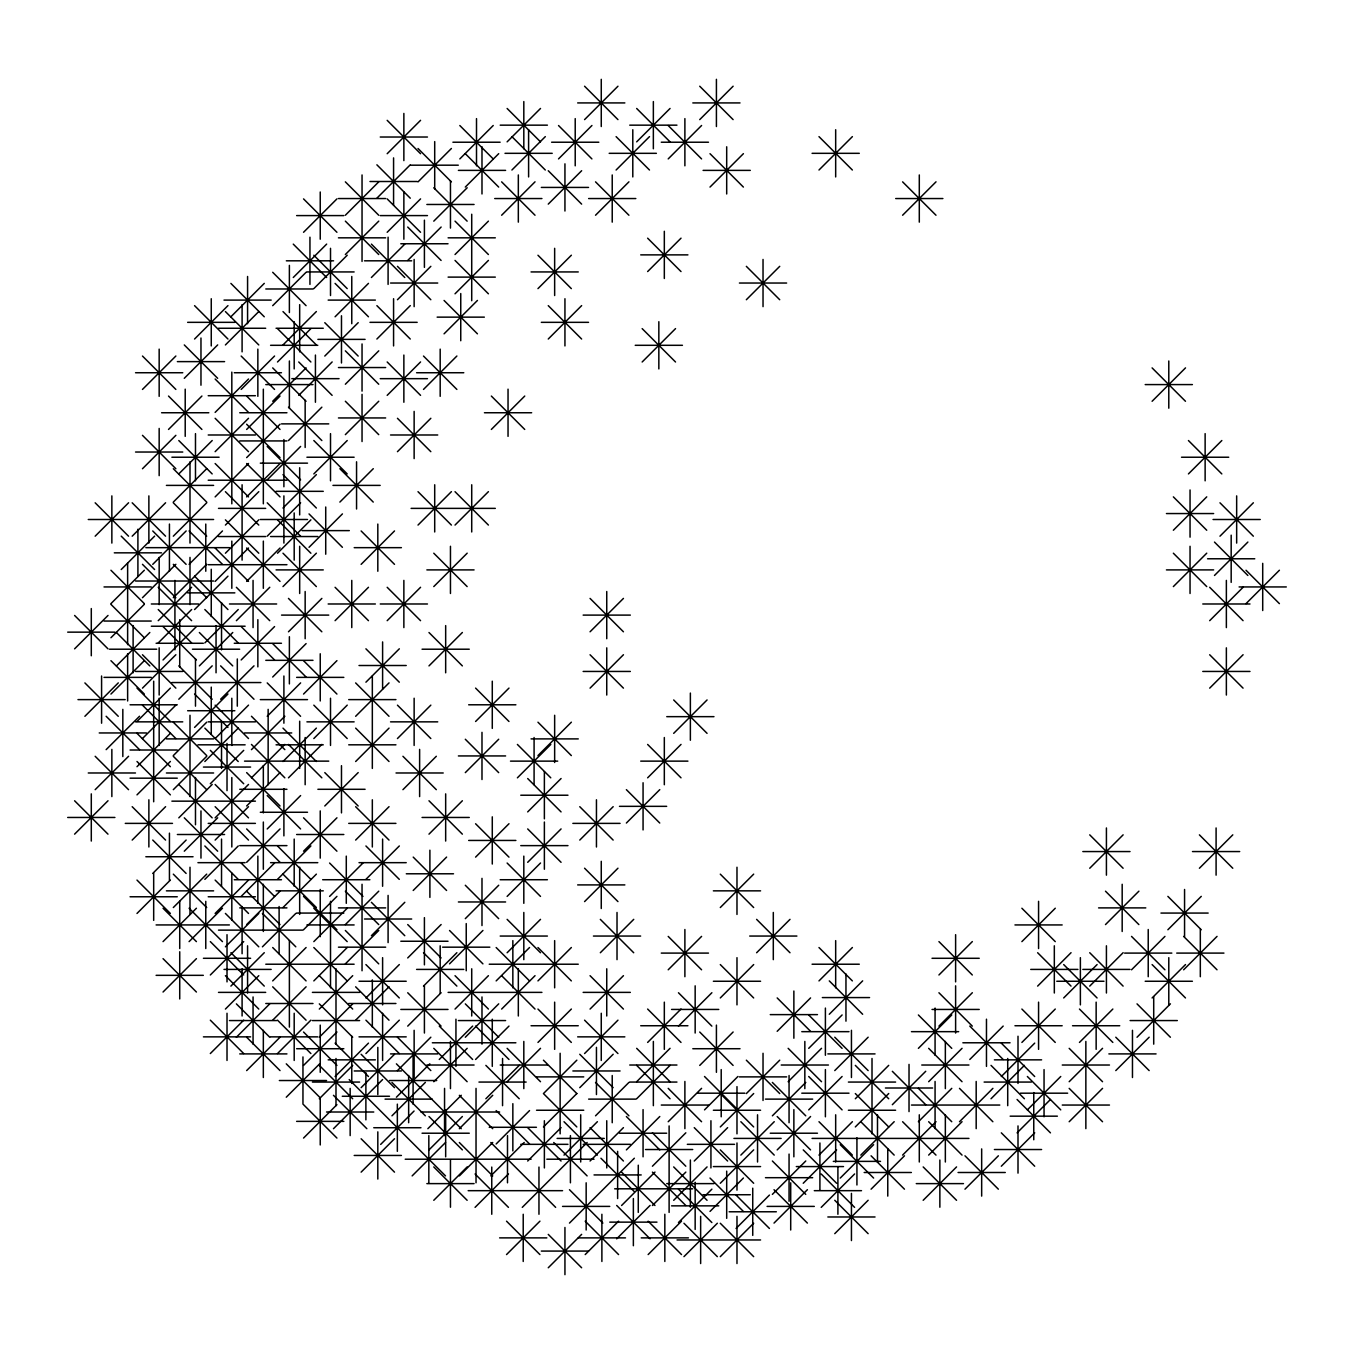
<?xml version="1.0" encoding="UTF-8"?>
<svg xmlns="http://www.w3.org/2000/svg" width="1354" height="1354" viewBox="0 0 1354 1354"><rect width="100%" height="100%" fill="white"/><g stroke="black" fill="none" stroke-linecap="round" stroke-linejoin="round"><path stroke-width="1.5" d="M142.475 389.427L175.868 356.017M194.57 339.025L227.963 305.615M303.55 232.279L336.943 198.886M387.176 153.713L420.569 120.32M230.891 316.785L264.284 283.375M345.355 215.235L378.765 181.825M184.279 378.308L217.689 344.898M225.407 344.948L258.8 311.538M293.259 277.502L326.669 244.092M376.886 198.192L410.296 164.782M272.696 305.665L306.106 272.256M168.522 429.438L201.915 396.045M345.355 254.518L378.765 221.125M418.014 181.876L451.407 148.483M313.823 288.622L347.233 255.212M142.475 468.738L175.868 435.328M459.818 158.909L493.228 125.499M387.176 232.279L420.569 198.886M215.134 412.395L248.527 379.002M282.986 344.948L316.379 311.538M241.164 389.427L274.574 356.017M95.169 536.184L128.579 502.774M277.502 361.992L310.895 328.599M371.402 277.502L404.812 244.092M507.124 141.848L540.517 108.455M335.081 316.785L368.474 283.375M465.302 187.072L498.712 153.662M178.796 473.917L212.206 440.524M433.771 221.159L467.181 187.766M215.134 451.677L248.527 418.284M132.184 536.184L165.594 502.774M407.723 260.442L441.133 227.049M272.696 401.275L306.106 367.882M173.312 502.08L206.722 468.687M246.648 429.438L280.058 396.045M324.791 356.068L358.201 322.658M511.914 170.012L545.323 136.619M121.217 569.526L154.627 536.133M298.743 395.351L332.153 361.941M397.45 299.725L430.843 266.332M246.648 457.618L280.058 424.208M584.573 119.609L617.966 86.216M173.312 536.184L206.722 502.774M455.029 254.518L488.422 221.125M215.134 496.901L248.527 463.491M110.943 603.63L144.336 570.237M376.886 339.025L410.296 305.615M501.64 215.235L535.033 181.825M152.748 564.347L186.158 530.937M558.525 158.909L591.935 125.499M74.605 648.837L108.015 615.444M288.47 440.558L321.863 407.165M345.355 384.231L378.765 350.838M142.475 597.706L175.868 564.296M246.648 496.901L280.058 463.491M267.212 479.841L300.622 446.448M110.943 637.734L144.336 604.324M455.029 293.801L488.422 260.408M225.407 525.064L258.8 491.654M548.252 204.115L581.645 170.722M189.086 564.347L222.479 530.937M173.312 597.706L206.722 564.296M444.061 333.829L477.454 300.436M225.407 553.227L258.8 519.834M636.668 141.848L670.061 108.455M158.232 620.674L191.642 587.281M345.355 434.634L378.765 401.241M116.427 665.897L149.82 632.487M387.176 395.351L420.569 361.941M616.104 170.012L649.497 136.619M313.823 473.917L347.233 440.524M282.986 508.021L316.379 474.611M215.134 581.391L248.527 547.998M84.896 716.3L118.289 682.89M158.232 642.913L191.642 609.52M267.212 536.184L300.622 502.774M194.57 609.554L227.963 576.161M110.943 694.06L144.336 660.65M595.54 215.235L628.933 181.825M423.497 389.427L456.89 356.017M699.73 119.609L733.123 86.216M163.039 659.957L196.432 626.563M537.961 288.622L571.371 255.212M668.199 158.909L701.592 125.499M246.648 581.391L280.058 547.998M142.475 688.137L175.868 654.727M277.502 553.227L310.895 519.834M339.871 502.08L373.281 468.687M204.843 642.913L238.253 609.52M397.45 451.677L430.843 418.284M106.137 749.642L139.547 716.249M309.034 547.304L342.427 513.894M236.375 620.674L269.768 587.281M136.991 721.479L170.384 688.086M199.36 665.897L232.77 632.487M282.986 586.587L316.379 553.177M178.796 699.239L212.206 665.846M142.475 738.539L175.868 705.129M95.169 789.67L128.579 756.277M548.252 339.025L581.645 305.615M710.004 187.072L743.414 153.662M241.164 659.957L274.574 626.563M136.991 766.702L170.384 733.293M74.605 834.149L108.015 800.756M647.635 271.562L681.028 238.169M220.617 699.239L254.01 665.846M288.47 631.793L321.863 598.4M491.35 429.438L524.76 396.045M194.57 727.42L227.963 694.01M361.129 564.347L394.522 530.937M173.312 755.583L206.722 722.173M136.991 794.866L170.384 761.456M418.014 525.064L451.407 491.654M272.696 677.017L306.106 643.607M215.134 738.539L248.527 705.129M335.081 620.674L368.474 587.281M173.312 789.67L206.722 756.277M204.843 761.507L238.253 728.113M132.184 840.072L165.594 806.679M455.029 525.064L488.422 491.654M267.212 716.3L300.622 682.89M818.984 170.012L852.394 136.619M210.327 783.746L243.72 750.353M178.796 817.85L212.206 784.44M303.55 694.06L336.943 660.65M251.455 749.642L284.848 716.249M642.151 361.992L675.544 328.599M387.176 620.674L420.569 587.281M433.771 586.587L467.181 553.177M152.748 873.432L186.158 840.039M251.455 777.822L284.848 744.412M215.134 817.85L248.527 784.44M184.279 851.192L217.689 817.799M282.986 761.507L316.379 728.113M746.342 299.725L779.735 266.332M365.918 682.196L399.328 648.803M136.991 913.459L170.384 880.049M313.823 738.539L347.233 705.129M246.648 805.985L280.058 772.575M215.134 840.072L248.527 806.679M288.47 777.822L321.863 744.412M355.645 716.3L389.038 682.89M173.312 907.535L206.722 874.125M204.843 879.355L238.253 845.962M428.981 665.897L462.374 632.487M267.212 828.953L300.622 795.56M163.039 941.622L196.432 908.229M246.648 862.312L280.058 828.919M355.645 761.507L389.038 728.113M902.61 215.235L936.02 181.825M215.134 913.459L248.527 880.049M189.086 941.622L222.479 908.229M324.791 805.985L358.201 772.575M397.45 738.539L430.843 705.129M241.164 896.416L274.574 863.006M163.039 992.025L196.432 958.632M303.55 851.192L336.943 817.799M277.502 879.355L310.895 845.962M246.648 924.579L280.058 891.169M225.407 946.818L258.8 913.408M210.327 974.982L243.72 941.572M282.986 907.535L316.379 874.125M402.933 789.67L436.327 756.277M355.645 840.072L389.038 806.679M475.592 721.479L508.986 688.086M262.422 946.818L295.815 913.408M230.891 986.101L264.284 952.691M590.056 631.793L623.449 598.4M329.597 896.416L362.99 863.006M303.55 929.758L336.943 896.365M225.407 1009.068L258.8 975.675M465.302 772.626L498.712 739.233M365.918 879.355L399.328 845.962M272.696 980.905L306.106 947.512M313.823 941.622L347.233 908.229M428.981 834.149L462.374 800.756M210.327 1053.547L243.72 1020.154M345.355 924.579L378.765 891.169M236.375 1037.249L269.768 1003.839M590.056 688.137L623.449 654.727M272.696 1020.188L306.106 986.795M537.961 755.583L571.371 722.173M313.823 980.905L347.233 947.512M517.397 777.822L550.807 744.412M413.207 890.475L446.617 857.082M371.402 935.699L404.812 902.289M345.355 963.862L378.765 930.452M246.648 1070.591L280.058 1037.198M319.307 1009.068L352.717 975.675M277.502 1053.547L310.895 1020.154M475.592 857.133L508.986 823.723M527.688 811.909L561.081 778.516M319.307 1037.249L352.717 1003.839M365.918 997.949L399.328 964.556M407.723 957.938L441.133 924.528M303.55 1065.412L336.943 1032.002M355.645 1020.188L389.038 986.795M286.269 1097.214L319.662 1063.821M465.302 918.655L498.712 885.245M527.688 862.312L561.081 828.919M507.124 896.416L540.517 863.006M673.683 733.343L707.076 699.95M423.497 986.101L456.89 952.691M335.081 1076.532L368.474 1043.122M449.545 963.862L482.938 930.452M319.307 1098.754L352.717 1065.361M365.918 1053.547L399.328 1020.154M579.766 840.072L613.176 806.679M647.635 777.822L681.028 744.412M407.723 1026.129L441.133 992.719M303.55 1138.054L336.943 1104.644M361.129 1087.651L394.522 1054.241M626.377 823.029L659.787 789.636M507.124 952.742L540.517 919.349M333.473 1128.694L382.607 1079.561M455.029 1009.068L488.422 975.675M397.45 1070.591L430.843 1037.198M496.156 980.905L529.549 947.512M584.573 901.595L617.966 868.202M396.4 1097.214L429.81 1063.821M439.255 1059.471L472.664 1026.078M465.302 1037.249L498.712 1003.839M391.966 1115.814L425.359 1082.405M501.64 1009.068L535.033 975.675M433.771 1081.711L467.181 1048.318M537.961 980.905L571.371 947.512M380.66 1144.418L414.07 1111.025M361.129 1172.141L394.522 1138.748M475.592 1059.471L508.986 1026.078M600.33 952.742L633.74 919.349M1152.102 401.275L1185.512 367.882M427.864 1128.694L461.274 1095.284M428.981 1149.901L462.374 1116.508M537.961 1042.428L571.371 1009.035M485.866 1098.754L519.276 1065.361M412.141 1175.898L445.534 1142.488M459.344 1128.694L492.738 1095.284M507.124 1081.711L540.517 1048.318M590.056 1009.068L623.449 975.675M720.294 907.535L753.687 874.125M433.771 1200.304L467.181 1166.911M459.344 1175.898L492.738 1142.488M576.855 1060.165L543.445 1093.575L576.821 1126.934M584.573 1053.547L617.966 1020.154M668.199 969.786L701.592 936.393M496.156 1143.978L529.549 1110.568M1188.44 473.917L1221.833 440.524M490.808 1175.898L524.201 1142.488M579.766 1087.651L613.176 1054.241M543.445 1126.934L576.855 1093.524M475.068 1207.362L508.478 1173.952M527.688 1161.021L561.081 1127.628M647.635 1042.428L681.028 1009.035M1173.359 530.243L1206.752 496.85M678.472 1026.129L711.882 992.719M756.615 952.742L790.008 919.349M595.54 1115.814L628.933 1082.405M720.294 997.949L753.687 964.556M636.668 1081.711L670.061 1048.318M564.009 1155.097L597.402 1121.687M522.272 1207.362L587.145 1142.488M636.668 1098.754L670.061 1065.361M590.056 1161.021L623.449 1127.628M1219.971 536.184L1253.364 502.774M1173.359 586.587L1206.752 553.177M506.531 1254.566L539.941 1221.156M699.73 1065.412L733.123 1032.002M626.377 1149.901L659.787 1116.508M668.199 1121.738L701.592 1088.345M1214.487 575.467L1247.88 542.057M569.475 1223.085L634.349 1158.229M818.984 980.905L852.394 947.512M777.179 1031.308L810.572 997.915M704.52 1109.874L737.93 1076.481M548.252 1267.767L581.645 1234.357M652.425 1166.217L685.835 1132.807M621.588 1205.5L654.981 1172.09M1209.681 620.674L1243.09 587.281M585.199 1254.566L618.609 1221.156M746.342 1093.575L779.735 1060.165M829.274 1014.264L862.667 980.855M720.294 1126.934L753.687 1093.524M1246.018 603.63L1279.412 570.237M616.679 1238.825L650.072 1205.432M694.247 1161.021L727.64 1127.628M808.71 1048.351L842.103 1014.958M652.425 1205.5L685.835 1172.09M788.146 1081.711L821.539 1048.318M673.683 1200.304L707.076 1166.911M772.372 1115.814L805.782 1082.405M740.858 1155.097L774.251 1121.687M1209.681 688.137L1243.09 654.727M678.472 1222.544L711.882 1189.15M648.143 1254.566L681.536 1221.156M720.294 1183.261L753.687 1149.868M834.758 1070.591L868.151 1037.198M938.931 974.982L972.341 941.572M808.71 1109.874L842.103 1076.481M710.004 1211.424L743.414 1178.031M777.179 1149.901L810.572 1116.508M683.956 1256.647L717.366 1223.237M855.322 1098.754L888.715 1065.361M1089.733 868.252L1123.126 834.843M1021.881 941.622L1055.274 908.229M736.051 1228.467L769.444 1195.074M938.931 1026.129L972.341 992.719M772.372 1194.38L805.782 1160.97M918.384 1048.351L951.777 1014.958M818.984 1155.097L852.394 1121.687M720.294 1256.647L753.687 1223.237M855.322 1126.934L888.715 1093.524M803.227 1183.261L836.62 1149.868M774.014 1223.085L807.407 1189.692M892.337 1104.695L925.73 1071.285M928.658 1081.711L962.051 1048.318M860.805 1155.097L894.199 1121.687M840.242 1178.065L873.635 1144.672M1037.638 986.101L1071.048 952.691M821.218 1207.362L854.611 1173.952M969.786 1059.471L1003.179 1026.078M1105.49 924.579L1138.9 891.169M918.384 1121.738L951.777 1088.345M902.61 1155.097L936.02 1121.687M871.079 1189.184L904.489 1155.791M1063.685 997.949L1097.095 964.556M1021.881 1042.428L1055.274 1009.035M1199.407 868.252L1232.8 834.843M834.758 1233.663L868.151 1200.27M1089.733 986.101L1123.126 952.691M1001.317 1076.532L1034.71 1043.122M959.495 1121.738L992.905 1088.345M928.658 1155.097L962.051 1121.687M991.026 1098.754L1024.436 1065.361M1167.876 929.758L1201.269 896.365M1131.538 969.786L1164.948 936.393M1079.46 1042.428L1112.853 1009.035M923.174 1200.304L956.567 1166.911M1027.364 1109.874L1060.757 1076.481M1017.074 1132.858L1050.484 1099.465M1152.102 997.949L1185.512 964.556M1069.169 1081.711L1102.579 1048.318M1183.633 969.786L1217.043 936.393M964.979 1189.184L998.389 1155.791M1001.317 1166.217L1034.71 1132.807M1137.021 1037.249L1170.431 1003.839M1115.781 1070.591L1149.174 1037.198M1069.169 1121.738L1102.579 1088.345M577.667 102.921L624.854 102.921M692.808 102.921L740.012 102.921M500.201 125.16L547.405 125.16M629.745 125.16L676.949 125.16M380.254 137.025L427.458 137.025M452.913 142.221L500.117 142.221M551.62 142.221L598.807 142.221M661.277 142.221L708.481 142.221M505.008 153.324L552.212 153.324M609.182 153.324L656.385 153.324M812.078 153.324L859.282 153.324M411.108 165.188L458.295 165.188M458.397 170.384L505.601 170.384M703.098 170.384L750.302 170.384M369.98 181.504L417.167 181.504M541.329 187.427L588.533 187.427M338.449 198.547L385.653 198.547M494.718 198.547L541.922 198.547M588.635 198.547L635.821 198.547M895.705 198.547L942.892 198.547M426.865 204.471L474.069 204.471M296.628 215.591L343.831 215.591M380.254 215.591L427.458 215.591M338.449 237.83L385.653 237.83M448.106 237.83L495.31 237.83M400.818 243.754L448.022 243.754M640.713 254.874L687.917 254.874M286.354 260.814L333.558 260.814M364.497 260.814L411.684 260.814M306.918 271.934L354.122 271.934M531.056 271.934L578.26 271.934M448.106 277.113L495.31 277.113M390.544 283.037L437.731 283.037M739.419 283.037L786.623 283.037M265.79 288.977L312.994 288.977M223.985 300.097L271.172 300.097M328.159 300.097L375.363 300.097M437.139 317.141L484.343 317.141M187.647 322.337L234.851 322.337M369.98 322.337L417.167 322.337M541.329 322.337L588.533 322.337M218.502 328.26L265.689 328.26M276.064 328.26L323.267 328.26M317.885 339.38L365.089 339.38M270.58 345.304L317.784 345.304M635.229 345.304L682.433 345.304M177.374 361.62L224.578 361.62M338.449 367.543L385.653 367.543M135.552 372.739L182.756 372.739M234.259 372.739L281.463 372.739M416.592 372.739L463.779 372.739M291.838 378.663L339.042 378.663M380.254 378.663L427.458 378.663M265.79 384.587L312.994 384.587M1145.196 384.587L1192.4 384.587M208.211 395.707L255.415 395.707M161.6 412.75L208.804 412.75M239.743 412.75L286.946 412.75M484.444 412.75L531.648 412.75M338.449 417.946L385.653 417.946M281.547 423.87L328.751 423.87M208.211 434.989L255.415 434.989M390.544 434.989L437.731 434.989M239.743 440.93L286.946 440.93M135.552 452.033L182.756 452.033M171.89 457.229L219.094 457.229M306.918 457.229L354.122 457.229M1181.517 457.229L1228.721 457.229M260.307 463.153L307.51 463.153M208.211 480.213L286.946 480.213M166.407 485.392L213.61 485.392M332.966 485.392L380.169 485.392M276.064 491.333L323.267 491.333M218.502 508.376L265.689 508.376M411.108 508.376L495.31 508.376M1166.437 513.555L1213.641 513.555M88.264 519.496L213.61 519.496M260.307 519.496L307.51 519.496M1213.049 519.496L1260.252 519.496M302.111 530.616L349.315 530.616M218.502 536.539L265.689 536.539M270.58 536.539L317.784 536.539M145.843 547.659L229.368 547.659M354.206 547.659L401.41 547.659M114.311 552.838L161.515 552.838M1207.565 558.779L1254.769 558.779M208.211 564.703L286.946 564.703M276.064 569.899L323.267 569.899M426.865 569.899L474.069 569.899M1166.437 569.899L1213.641 569.899M135.552 581.018L213.61 581.018M104.021 586.942L151.225 586.942M1239.096 586.942L1286.3 586.942M187.647 592.866L234.851 592.866M151.326 603.986L198.53 603.986M229.469 603.986L276.656 603.986M328.159 603.986L375.363 603.986M380.254 603.986L427.458 603.986M1202.775 603.986L1249.979 603.986M281.547 615.105L328.751 615.105M583.151 615.105L630.338 615.105M104.021 621.046L151.225 621.046M151.326 626.225L245.125 626.225M67.7 632.149L114.904 632.149M156.116 643.268L203.32 643.268M234.259 643.268L281.463 643.268M109.505 649.209L156.709 649.209M192.454 649.209L239.641 649.209M422.059 649.209L469.263 649.209M265.79 660.329L312.994 660.329M359.013 665.508L406.217 665.508M135.552 671.449L182.756 671.449M583.151 671.449L630.338 671.449M1202.775 671.449L1249.979 671.449M104.021 677.372L151.225 677.372M296.628 677.372L343.831 677.372M171.89 682.551L260.899 682.551M77.973 699.612L125.177 699.612M260.307 699.612L307.51 699.612M348.723 699.612L395.927 699.612M130.069 704.791L177.272 704.791M468.67 704.791L515.874 704.791M187.647 710.732L234.851 710.732M666.76 716.655L713.964 716.655M135.552 721.851L182.756 721.851M208.211 721.851L255.415 721.851M306.918 721.851L354.122 721.851M390.544 721.851L437.731 721.851M99.231 732.954L146.435 732.954M244.532 732.954L291.736 732.954M166.407 738.895L213.61 738.895M531.056 738.895L578.26 738.895M197.938 744.818L245.125 744.818M276.064 744.818L323.267 744.818M348.723 744.818L395.927 744.818M130.069 750.014L177.272 750.014M458.397 755.938L505.601 755.938M244.532 761.134L328.751 761.134M510.492 761.134L557.696 761.134M640.713 761.134L687.917 761.134M203.422 767.058L250.608 767.058M88.264 772.982L135.468 772.982M166.407 772.982L213.61 772.982M396.028 772.982L443.215 772.982M130.069 778.178L177.272 778.178M239.743 789.297L286.946 789.297M317.885 789.297L365.089 789.297M520.765 795.221L567.969 795.221M171.89 801.162L255.415 801.162M619.472 806.341L666.676 806.341M260.307 812.265L307.51 812.265M67.7 817.461L114.904 817.461M422.059 817.461L469.263 817.461M125.279 823.384L172.483 823.384M208.211 823.384L255.415 823.384M348.723 823.384L395.927 823.384M572.86 823.384L620.064 823.384M177.374 834.504L224.578 834.504M296.628 834.504L343.831 834.504M468.67 840.445L515.874 840.445M239.743 845.624L286.946 845.624M520.765 845.624L567.969 845.624M1082.828 851.564L1130.015 851.564M1192.485 851.564L1239.689 851.564M145.843 856.743L193.047 856.743M197.938 862.667L245.125 862.667M270.58 862.667L317.784 862.667M359.013 862.667L406.217 862.667M406.302 873.787L453.505 873.787M234.259 879.728L281.463 879.728M322.675 879.728L369.879 879.728M500.201 879.728L547.405 879.728M577.667 884.907L624.854 884.907M166.407 890.847L213.61 890.847M276.064 890.847L323.267 890.847M713.372 890.847L760.576 890.847M130.069 896.771L177.272 896.771M208.211 896.771L255.415 896.771M458.397 901.967L505.601 901.967M239.743 907.891L286.946 907.891M338.449 907.891L385.653 907.891M1098.585 907.891L1145.789 907.891M296.628 913.07L343.831 913.07M1160.953 913.07L1208.157 913.07M364.497 919.011L411.684 919.011M156.116 924.934L229.368 924.934M306.918 924.934L354.122 924.934M1014.958 924.934L1062.162 924.934M218.502 930.13L302.704 930.13M500.201 936.054L547.405 936.054M593.424 936.054L640.628 936.054M749.71 936.054L796.897 936.054M400.818 941.25L448.022 941.25M338.449 947.174L385.653 947.174M442.623 947.174L489.826 947.174M661.277 953.098L708.481 953.098M1124.632 953.098L1171.836 953.098M1176.728 953.098L1223.931 953.098M203.422 958.293L250.608 958.293M932.026 958.293L979.23 958.293M265.79 964.217L354.122 964.217M489.234 964.217L578.26 964.217M812.078 964.217L859.282 964.217M223.985 969.413L271.172 969.413M416.592 969.413L463.779 969.413M1030.732 969.413L1077.936 969.413M1082.828 969.413L1130.015 969.413M156.116 975.337L203.32 975.337M359.013 981.261L406.217 981.261M713.372 981.261L760.576 981.261M1056.78 981.261L1103.984 981.261M1145.196 981.261L1192.4 981.261M218.502 992.38L265.689 992.38M312.402 992.38L359.605 992.38M448.106 992.38L541.922 992.38M583.151 992.38L630.338 992.38M822.352 997.576L869.556 997.576M265.79 1003.5L312.994 1003.5M348.723 1003.5L395.927 1003.5M400.818 1009.441L448.022 1009.441M671.567 1009.441L718.771 1009.441M932.026 1009.441L979.23 1009.441M770.257 1014.62L817.461 1014.62M229.469 1020.561L276.656 1020.561M312.402 1020.561L359.605 1020.561M458.397 1020.561L505.601 1020.561M1130.116 1020.561L1177.32 1020.561M531.056 1025.74L578.26 1025.74M640.713 1025.74L687.917 1025.74M1014.958 1025.74L1062.162 1025.74M1072.537 1025.74L1119.741 1025.74M801.788 1031.663L848.992 1031.663M911.462 1031.663L958.666 1031.663M203.422 1036.859L250.608 1036.859M270.58 1036.859L317.784 1036.859M359.013 1036.859L406.217 1036.859M577.667 1036.859L624.854 1036.859M432.349 1042.783L515.874 1042.783M962.863 1042.783L1010.067 1042.783M296.628 1048.724L343.831 1048.724M692.808 1048.724L740.012 1048.724M239.743 1053.903L286.946 1053.903M390.544 1053.903L437.731 1053.903M827.836 1053.903L875.039 1053.903M1108.875 1053.903L1156.062 1053.903M328.159 1059.843L375.363 1059.843M994.395 1059.843L1041.598 1059.843M426.865 1065.023L474.069 1065.023M500.201 1065.023L547.405 1065.023M629.745 1065.023L676.949 1065.023M781.224 1065.023L828.428 1065.023M921.752 1065.023L968.939 1065.023M1062.264 1065.023L1109.468 1065.023M354.206 1070.963L401.41 1070.963M572.86 1070.963L620.064 1070.963M536.539 1076.887L583.743 1076.887M739.419 1076.887L786.623 1076.887M279.347 1080.526L326.551 1080.526M389.495 1080.526L436.699 1080.526M312.402 1082.066L359.605 1082.066M478.961 1082.066L526.164 1082.066M629.745 1082.066L676.949 1082.066M848.399 1082.066L895.603 1082.066M984.121 1082.066L1031.325 1082.066M885.414 1088.007L932.618 1088.007M697.615 1093.186L744.818 1093.186M801.788 1093.186L848.992 1093.186M1020.442 1093.186L1067.646 1093.186M342.291 1096.266L389.495 1096.266M385.061 1099.126L432.248 1099.126M588.635 1099.126L635.821 1099.126M765.467 1099.126L812.671 1099.126M661.277 1105.05L708.481 1105.05M911.462 1105.05L999.794 1105.05M1062.264 1105.05L1109.468 1105.05M536.539 1110.246L583.743 1110.246M713.372 1110.246L760.576 1110.246M848.399 1110.246L895.603 1110.246M326.551 1112.006L373.755 1112.006M420.959 1112.006L499.626 1112.006M1010.169 1116.17L1057.372 1116.17M296.628 1121.366L343.831 1121.366M489.234 1127.29L536.438 1127.29M373.755 1127.73L420.959 1127.73M422.059 1133.213L469.263 1133.213M619.472 1133.213L666.676 1133.213M770.257 1133.213L817.461 1133.213M557.103 1138.409L604.29 1138.409M733.936 1138.409L781.14 1138.409M812.078 1138.409L968.939 1138.409M520.765 1144.333L567.969 1144.333M583.151 1144.333L630.338 1144.333M687.324 1144.333L734.528 1144.333M645.519 1149.529L692.723 1149.529M994.395 1149.529L1041.598 1149.529M354.206 1155.453L401.41 1155.453M405.218 1159.21L531.09 1159.21M546.83 1159.21L594.034 1159.21M833.319 1161.377L880.523 1161.377M713.372 1166.573L760.576 1166.573M796.304 1166.573L843.508 1166.573M864.174 1172.496L911.377 1172.496M958.073 1172.496L1005.277 1172.496M594.034 1174.934L641.221 1174.934M765.467 1177.692L812.671 1177.692M426.865 1183.616L474.069 1183.616M666.76 1183.616L713.964 1183.616M916.269 1183.616L963.456 1183.616M614.665 1188.812L692.723 1188.812M468.162 1190.674L562.553 1190.674M814.296 1190.674L861.499 1190.674M703.098 1194.736L750.302 1194.736M671.567 1205.855L718.771 1205.855M562.553 1206.397L609.757 1206.397M767.092 1206.397L814.296 1206.397M729.146 1211.779L776.333 1211.779M827.836 1216.975L875.039 1216.975M609.757 1222.137L656.961 1222.137M499.626 1237.878L546.83 1237.878M578.293 1237.878L625.497 1237.878M641.221 1237.878L688.424 1237.878M677.051 1239.959L760.576 1239.959M541.329 1251.079L588.533 1251.079M1152.102 367.899L1185.478 401.275M1188.44 440.541L1221.816 473.917M902.61 181.859L935.986 215.235M1219.971 502.808L1253.347 536.184M818.984 136.636L852.36 170.012M1173.359 496.867L1206.736 530.243M1246.018 570.254L1279.395 603.63M1214.487 542.091L1247.863 575.467M1209.681 587.298L1243.057 620.674M1173.359 553.211L1206.736 586.587M699.73 86.233L733.106 119.609M710.004 153.696L743.38 187.072M1209.681 654.761L1243.057 688.137M668.199 125.533L701.575 158.909M636.668 108.472L670.044 141.848M584.573 86.233L617.949 119.609M746.342 266.349L779.718 299.725M616.104 136.636L649.48 170.012M558.525 125.533L591.901 158.909M595.54 181.859L628.916 215.235M647.635 238.186L681.011 271.562M507.124 108.472L540.5 141.848M548.252 170.739L581.628 204.115M511.914 136.636L545.29 170.012M1199.407 834.859L1232.783 868.252M459.818 125.533L493.194 158.909M501.64 181.859L535.016 215.235M642.151 328.616L675.528 361.992M465.302 153.696L498.678 187.072M537.961 255.246L571.337 288.622M1167.876 896.382L1201.252 929.758M418.014 148.5L451.39 181.876M387.176 120.337L420.552 153.713M1089.733 834.859L1123.109 868.252M1183.633 936.409L1217.009 969.786M433.771 187.783L467.147 221.159M548.252 305.649L581.628 339.025M455.029 221.142L488.405 254.518M1105.49 891.203L1138.866 924.579M376.886 164.816L410.262 198.192M1131.538 936.409L1164.914 969.786M455.029 260.425L488.405 293.801M387.176 198.903L420.552 232.279M1152.102 964.573L1185.478 997.949M407.723 227.066L441.099 260.442M345.355 181.859L378.731 215.235M444.061 300.453L477.437 333.829M1089.733 952.725L1123.109 986.101M1137.021 1003.873L1170.398 1037.249M397.45 266.349L430.826 299.725M371.402 244.126L404.778 277.502M345.355 221.142L378.731 254.518M1021.881 908.246L1055.257 941.622M303.55 198.903L336.926 232.279M1063.685 964.573L1097.062 997.949M491.35 396.062L524.726 429.438M1037.638 952.725L1071.014 986.101M1115.781 1037.215L1149.157 1070.591M376.886 305.649L410.262 339.025M1079.46 1009.052L1112.836 1042.428M423.497 356.051L456.873 389.427M313.823 255.246L347.199 288.622M335.081 283.409L368.457 316.785M293.259 244.126L326.636 277.502M387.176 361.975L420.552 395.351M1069.169 1048.334L1102.545 1081.711M1021.881 1009.052L1055.257 1042.428M324.791 322.692L358.167 356.068M272.696 272.289L306.072 305.665M938.931 941.605L972.307 974.982M345.355 350.855L378.731 384.231M590.056 598.417L623.432 631.793M1069.169 1088.362L1102.545 1121.738M397.45 418.301L430.826 451.677M673.683 699.967L707.059 733.343M282.986 311.572L316.362 344.948M455.029 491.688L488.405 525.064M1001.317 1043.155L1034.693 1076.532M1027.364 1076.498L1060.741 1109.874M277.502 328.616L310.878 361.992M230.891 283.409L264.267 316.785M938.931 992.753L972.307 1026.129M345.355 401.258L378.731 434.634M969.786 1026.095L1003.162 1059.471M298.743 361.975L332.119 395.351M590.056 654.761L623.432 688.137M418.014 491.688L451.39 525.064M991.026 1065.378L1024.403 1098.754M1017.074 1099.482L1050.45 1132.858M225.407 311.572L258.783 344.948M272.696 367.899L306.072 401.275M918.384 1014.975L951.76 1048.351M647.635 744.446L681.011 777.822M194.57 305.649L227.946 339.025M241.164 356.051L274.54 389.427M288.47 407.182L321.846 440.558M433.771 553.211L467.147 586.587M928.658 1048.334L962.034 1081.711M313.823 440.541L347.199 473.917M818.984 947.529L852.36 980.905M339.871 468.704L373.247 502.08M959.495 1088.362L992.871 1121.738M1001.317 1132.841L1034.693 1166.217M246.648 396.062L280.024 429.438M829.274 980.888L862.65 1014.264M720.294 874.159L753.67 907.535M184.279 344.931L217.655 378.308M756.615 919.366L789.991 952.742M626.377 789.653L659.753 823.029M215.134 379.018L248.51 412.395M361.129 530.971L394.505 564.347M918.384 1088.362L951.76 1121.738M246.648 424.242L280.024 457.618M267.212 446.465L300.588 479.841M892.337 1071.319L925.713 1104.695M537.961 722.207L571.337 755.583M964.979 1155.808L998.355 1189.184M282.986 474.645L316.362 508.021M928.658 1121.721L962.034 1155.097M387.176 587.298L420.552 620.674M834.758 1037.215L868.134 1070.591M215.134 418.301L248.51 451.677M428.981 632.521L462.357 665.897M309.034 513.928L342.41 547.304M808.71 1014.975L842.086 1048.351M855.322 1065.378L888.698 1098.754M475.592 688.103L508.969 721.479M142.475 356.051L175.851 389.427M246.648 463.525L280.024 496.901M902.61 1121.721L935.986 1155.097M777.179 997.932L810.555 1031.308M517.397 744.446L550.773 777.822M579.766 806.696L613.142 840.072M168.522 396.062L201.898 429.438M267.212 502.808L300.588 536.184M855.322 1093.558L888.698 1126.934M277.502 519.851L310.878 553.227M923.174 1166.928L956.55 1200.304M720.294 964.573L753.67 997.949M215.134 463.525L248.51 496.901M527.688 778.533L561.064 811.909M335.081 587.298L368.457 620.674M788.146 1048.334L821.523 1081.711M860.805 1121.721L894.182 1155.097M178.796 440.541L212.172 473.917M225.407 491.688L258.783 525.064M808.71 1076.498L842.086 1109.874M668.199 936.409L701.575 969.786M282.986 553.211L316.362 586.587M465.302 739.25L498.678 772.626M365.918 648.82L399.295 682.196M584.573 868.219L617.949 901.595M871.079 1155.808L904.455 1189.184M142.475 435.345L175.851 468.738M225.407 519.851L258.783 553.227M173.312 468.704L206.688 502.08M527.688 828.936L561.064 862.312M246.648 548.015L280.024 581.391M818.984 1121.721L852.36 1155.097M840.242 1144.689L873.618 1178.065M397.45 705.163L430.826 738.539M288.47 598.417L321.846 631.793M772.372 1082.438L805.748 1115.814M746.342 1060.199L779.718 1093.575M678.472 992.753L711.849 1026.129M600.33 919.366L633.706 952.742M355.645 682.924L389.021 716.3M173.312 502.808L206.688 536.184M699.73 1032.036L733.106 1065.412M215.134 548.015L248.51 581.391M777.179 1116.525L810.555 1149.901M189.086 530.971L222.462 564.347M803.227 1149.884L836.603 1183.261M475.592 823.757L508.969 857.133M236.375 587.298L269.751 620.674M821.218 1173.986L854.594 1207.362M402.933 756.294L436.31 789.67M507.124 863.04L540.5 896.416M303.55 660.684L336.926 694.06M647.635 1009.052L681.011 1042.428M834.758 1200.287L868.134 1233.663M132.184 502.808L165.56 536.184M272.696 643.641L306.072 677.017M428.981 800.773L462.357 834.149M704.52 1076.498L737.896 1109.874M355.645 728.13L389.021 761.507M720.294 1093.558L753.67 1126.934M152.748 530.971L186.124 564.347M740.858 1121.721L774.234 1155.097M194.57 576.178L227.946 609.554M241.164 626.58L274.54 659.957M590.056 975.692L623.432 1009.068M772.372 1161.004L805.748 1194.38M173.312 564.33L206.688 597.706M313.823 705.163L347.199 738.539M204.843 609.537L238.219 642.913M95.169 502.808L128.545 536.184M537.961 947.529L571.337 980.905M636.668 1048.334L670.044 1081.711M507.124 919.366L540.5 952.742M121.217 536.15L154.593 569.526M267.212 682.924L300.588 716.3M774.014 1189.709L807.39 1223.085M465.302 885.262L498.678 918.655M668.199 1088.362L701.575 1121.738M142.475 564.33L175.851 597.706M636.668 1065.378L670.044 1098.754M158.232 587.298L191.608 620.674M720.294 1149.884L753.67 1183.261M199.36 632.521L232.736 665.897M694.247 1127.645L727.623 1161.021M584.573 1020.171L617.949 1053.547M413.207 857.099L446.583 890.475M220.617 665.863L253.993 699.239M282.986 728.13L316.362 761.507M324.791 772.609L358.167 805.985M158.232 609.537L191.608 642.913M355.645 806.696L389.021 840.072M496.156 947.529L529.532 980.905M288.47 744.446L321.846 777.822M736.051 1195.091L769.427 1228.467M110.943 570.254L144.319 603.63M163.039 626.58L196.415 659.957M251.455 716.266L284.831 749.642M710.004 1178.048L743.38 1211.424M537.961 1009.052L571.337 1042.428M501.64 975.692L535.016 1009.068M579.766 1054.275L613.142 1087.651M365.918 845.979L399.295 879.355M652.425 1132.841L685.801 1166.217M449.545 930.486L482.921 963.862M178.796 665.863L212.172 699.239M595.54 1082.438L628.916 1115.814M215.134 705.163L248.51 738.539M626.377 1116.525L659.753 1149.901M251.455 744.446L284.831 777.822M110.943 604.358L144.319 637.734M673.683 1166.928L707.059 1200.304M194.57 694.043L227.946 727.42M720.294 1223.271L753.67 1256.647M678.472 1189.167L711.849 1222.544M142.475 654.761L175.851 688.137M303.55 817.816L336.926 851.192M116.427 632.521L149.803 665.897M543.445 1060.199L576.821 1093.575M407.723 924.562L441.099 957.938M652.425 1172.124L685.801 1205.5M455.029 975.692L488.405 1009.068M204.843 728.13L238.219 761.507M246.648 772.609L280.024 805.985M267.212 795.577L300.588 828.953M423.497 952.725L456.873 986.101M371.402 902.323L404.778 935.699M329.597 863.04L362.974 896.416M590.056 1127.645L623.432 1161.021M465.302 1003.873L498.678 1037.249M683.956 1223.271L717.332 1256.647M210.327 750.37L243.703 783.746M74.605 615.461L107.981 648.837M507.124 1048.334L540.5 1081.711M345.355 891.203L378.731 924.579M173.312 722.207L206.688 755.583M110.943 660.684L144.319 694.06M475.592 1026.095L508.969 1059.471M621.588 1172.124L654.964 1205.5M136.991 688.103L170.367 721.479M600.939 1158.245L634.315 1191.622M564.009 1121.721L597.385 1155.097M142.475 705.163L175.851 738.539M277.502 845.979L310.878 879.355M215.134 784.474L248.51 817.85M648.143 1221.19L681.519 1254.566M485.866 1065.378L519.242 1098.754M246.648 828.936L280.024 862.312M173.312 756.294L206.688 789.67M345.355 930.486L378.731 963.862M407.723 992.753L441.099 1026.129M439.255 1026.095L472.631 1059.471M553.735 1142.522L587.111 1175.898M616.679 1205.449L650.055 1238.825M282.986 874.159L316.362 907.535M215.134 806.696L248.51 840.072M303.55 896.382L336.926 929.758M313.823 908.246L347.199 941.622M136.991 733.326L170.367 766.702M84.896 682.924L118.272 716.3M365.918 964.573L399.295 997.949M527.688 1127.645L561.064 1161.021M178.796 784.474L212.172 817.85M106.137 716.266L139.513 749.642M496.156 1110.602L529.532 1143.978M433.771 1048.334L467.147 1081.711M569.475 1189.709L602.852 1223.085M241.164 863.04L274.54 896.416M136.991 761.49L170.367 794.866M355.645 986.812L389.021 1020.188M184.279 817.816L217.655 851.192M313.823 947.529L347.199 980.905M459.344 1095.318L492.721 1128.694M585.199 1221.19L618.575 1254.566M397.45 1037.215L430.826 1070.591M204.843 845.979L238.219 879.355M246.648 891.203L280.024 924.579M262.422 913.442L295.798 946.818M490.808 1142.522L555.648 1207.362M365.918 1020.171L399.295 1053.547M319.307 975.692L352.683 1009.068M95.169 756.294L128.545 789.67M215.134 880.083L248.51 913.459M396.4 1063.838L461.24 1128.694M132.184 806.696L165.56 840.072M272.696 947.529L306.072 980.905M459.344 1142.522L492.721 1175.898M319.307 1003.873L352.683 1037.249M548.252 1234.391L581.628 1267.767M152.748 840.055L186.124 873.432M428.981 1116.525L462.357 1149.901M225.407 913.442L258.783 946.818M391.966 1082.438L425.342 1115.814M361.129 1054.275L394.505 1087.651M475.068 1173.986L508.444 1207.362M173.312 874.159L206.688 907.535M335.081 1043.155L368.457 1076.532M272.696 986.812L306.072 1020.188M506.531 1221.19L539.907 1254.566M189.086 908.246L222.462 941.622M230.891 952.725L264.267 986.101M74.605 800.773L107.981 834.149M303.55 1032.036L336.926 1065.412M349.197 1079.578L445.517 1175.898M210.327 941.605L243.703 974.982M433.771 1166.928L467.147 1200.304M277.502 1020.171L310.878 1053.547M136.991 880.083L170.367 913.459M163.039 908.246L196.415 941.622M319.307 1065.378L352.683 1098.754M225.407 975.692L258.783 1009.068M333.473 1095.318L366.849 1128.694M236.375 1003.873L269.751 1037.249M286.269 1063.838L319.646 1097.214M361.129 1138.765L394.505 1172.141M246.648 1037.215L280.024 1070.591M163.039 958.649L196.415 992.025M303.55 1104.678L336.926 1138.054M210.327 1020.171L243.703 1053.547M1262.707 563.349L1262.707 610.536M1236.659 495.886L1236.659 543.089M1231.175 535.168L1231.175 582.372M1226.369 580.392L1226.369 627.596M1226.369 647.838L1226.369 695.042M1216.095 827.954L1216.095 875.158M1205.128 433.635L1205.128 480.822M1200.321 929.504L1200.321 976.708M1190.048 489.962L1190.048 537.166M1190.048 546.288L1190.048 593.492M1184.564 889.476L1184.564 936.68M1168.79 360.993L1168.79 408.197M1168.79 957.667L1168.79 1004.871M1153.71 996.95L1153.71 1044.154M1148.226 929.504L1148.226 976.708M1132.469 1030.309L1132.469 1077.513M1122.178 884.28L1122.178 931.484M1106.421 827.954L1106.421 875.158M1106.421 945.803L1106.421 993.007M1096.148 1002.146L1096.148 1049.35M1085.857 1041.429L1085.857 1128.644M1080.374 957.667L1080.374 1004.871M1054.326 945.803L1054.326 993.007M1044.052 1069.592L1044.052 1116.796M1038.569 901.341L1038.569 948.545M1038.569 1002.146L1038.569 1049.35M1033.762 1092.576L1033.762 1139.763M1018.005 1036.233L1018.005 1083.437M1018.005 1125.919L1018.005 1173.123M1007.714 1058.473L1007.714 1105.676M986.474 1019.19L986.474 1066.393M981.667 1148.903L981.667 1196.107M976.183 1081.457L976.183 1128.644M955.619 934.683L955.619 981.887M955.619 985.83L955.619 1033.034M945.346 1041.429L945.346 1088.633M945.346 1114.799L945.346 1162.003M939.862 1160.023L939.862 1207.226M935.072 1008.07L935.072 1055.274M935.072 1081.457L935.072 1128.644M919.298 174.954L919.298 222.141M919.298 1114.799L919.298 1162.003M909.025 1064.396L909.025 1111.6M887.767 1148.903L887.767 1196.107M877.494 1114.799L877.494 1162.003M872.01 1058.473L872.01 1133.84M856.93 1137.783L856.93 1184.987M851.446 1030.309L851.446 1077.513M851.446 1193.382L851.446 1240.569M845.962 973.983L845.962 1021.17M837.906 1167.063L837.906 1214.267M835.672 129.73L835.672 176.934M835.672 940.624L835.672 987.828M835.672 1114.799L835.672 1162.003M825.398 1008.07L825.398 1055.274M825.398 1069.592L825.398 1116.796M819.915 1142.979L819.915 1190.166M804.835 1041.429L804.835 1088.633M793.867 991.026L793.867 1038.23M793.867 1109.62L793.867 1156.824M790.702 1182.804L790.702 1230.007M789.06 1075.516L789.06 1122.72M789.06 1154.082L789.06 1201.286M773.303 912.461L773.303 959.647M763.03 259.443L763.03 306.647M763.03 1053.277L763.03 1100.48M757.546 1114.799L757.546 1162.003M752.739 1188.186L752.739 1235.39M736.982 867.237L736.982 914.441M736.982 957.667L736.982 1004.871M736.982 1086.636L736.982 1133.84M736.982 1142.979L736.982 1190.166M736.982 1216.349L736.982 1263.553M726.692 146.774L726.692 193.977M726.692 1171.142L726.692 1218.346M721.208 1069.592L721.208 1116.796M716.418 79.327L716.418 126.531M716.418 1025.113L716.418 1072.317M710.935 1120.74L710.935 1167.943M700.644 1216.349L700.644 1263.553M695.161 985.83L695.161 1033.034M695.161 1182.262L695.161 1229.449M690.371 693.062L690.371 740.249M690.371 1160.023L690.371 1207.226M684.887 118.61L684.887 165.814M684.887 929.504L684.887 976.708M684.887 1081.457L684.887 1128.644M669.113 1125.919L669.113 1212.405M664.831 1214.267L664.831 1261.471M664.323 231.28L664.323 278.484M664.323 737.524L664.323 784.728M664.323 1002.146L664.323 1049.35M658.839 321.71L658.839 368.914M653.356 101.567L653.356 148.771M653.356 1041.429L653.356 1105.676M643.065 782.747L643.065 829.934M643.065 1109.62L643.065 1156.824M638.276 1165.202L638.276 1212.405M633.367 1198.544L633.367 1245.731M632.792 129.73L632.792 176.934M617.627 1151.34L617.627 1198.544M617.018 912.461L617.018 959.647M612.228 174.954L612.228 222.141M612.228 1075.516L612.228 1122.72M606.744 591.512L606.744 638.716M606.744 647.838L606.744 695.042M606.744 968.787L606.744 1015.991M606.744 1120.74L606.744 1167.943M601.887 1214.267L601.887 1261.471M601.261 79.327L601.261 126.531M601.261 861.313L601.261 908.517M601.261 1013.266L601.261 1060.453M596.454 799.791L596.454 846.995M596.454 1047.353L596.454 1094.557M586.164 1182.804L586.164 1230.007M580.697 1114.799L580.697 1162.003M575.213 118.61L575.213 165.814M570.423 1135.6L570.423 1182.804M564.94 163.834L564.94 211.021M564.94 298.726L564.94 345.93M564.94 1227.469L564.94 1274.673M560.133 1053.277L560.133 1133.84M554.649 248.324L554.649 295.527M554.649 715.284L554.649 762.488M554.649 940.624L554.649 987.828M554.649 1002.146L554.649 1049.35M544.376 771.628L544.376 818.832M544.376 822.03L544.376 869.234M544.376 1120.74L544.376 1167.943M538.96 1167.063L538.96 1214.267M534.085 737.524L534.085 784.728M528.602 129.73L528.602 176.934M523.812 101.567L523.812 148.771M523.812 856.117L523.812 903.321M523.812 912.461L523.812 959.647M523.812 1041.429L523.812 1088.633M523.219 1214.267L523.219 1261.471M518.328 174.954L518.328 222.141M518.328 968.787L518.328 1015.991M512.844 940.624L512.844 987.828M512.844 1103.679L512.844 1150.883M508.038 389.157L508.038 436.36M507.496 1135.6L507.496 1182.804M502.554 1058.473L502.554 1105.676M492.281 681.197L492.281 728.401M492.281 816.834L492.281 864.038M492.281 1019.19L492.281 1066.393M491.756 1167.063L491.756 1214.267M481.99 146.774L481.99 193.977M481.99 732.345L481.99 779.532M481.99 878.357L481.99 925.561M481.99 996.95L481.99 1044.154M476.506 118.61L476.506 165.814M476.033 1088.396L476.033 1182.804M471.717 214.237L471.717 300.723M471.717 484.766L471.717 531.97M471.717 968.787L471.717 1015.991M466.233 923.58L466.233 970.767M460.749 293.547L460.749 340.734M455.943 1019.19L455.943 1066.393M450.459 180.877L450.459 228.081M450.459 546.288L450.459 593.492M450.459 1041.429L450.459 1088.633M450.459 1160.023L450.459 1207.226M445.669 625.599L445.669 672.803M445.669 793.867L445.669 841.054M445.669 1109.62L445.669 1156.824M444.552 1088.396L444.552 1135.6M440.185 349.129L440.185 396.333M440.185 945.803L440.185 993.007M434.702 141.595L434.702 188.798M434.702 484.766L434.702 531.97M429.895 850.194L429.895 897.397M428.829 1135.6L428.829 1182.804M424.411 220.16L424.411 267.364M424.411 917.64L424.411 964.843M424.411 985.83L424.411 1033.034M419.622 749.388L419.622 796.592M414.138 259.443L414.138 306.647M414.138 411.396L414.138 458.6M414.138 698.241L414.138 745.445M414.138 1030.309L414.138 1077.513M413.088 1056.932L413.088 1104.136M408.654 1075.516L408.654 1122.72M403.864 113.431L403.864 160.618M403.864 191.997L403.864 239.201M403.864 355.053L403.864 402.256M403.864 580.392L403.864 627.596M397.348 1104.136L397.348 1151.34M393.574 157.893L393.574 205.097M393.574 298.726L393.574 345.93M388.09 237.204L388.09 284.408M388.09 895.4L388.09 942.604M382.607 641.914L382.607 689.118M382.607 839.074L382.607 886.278M382.607 957.667L382.607 1004.871M382.607 1013.266L382.607 1060.453M377.817 524.066L377.817 571.253M377.817 1047.353L377.817 1094.557M377.817 1131.859L377.817 1179.046M372.333 676.001L372.333 768.429M372.333 799.791L372.333 846.995M372.333 979.907L372.333 1027.111M365.885 1072.673L365.885 1119.86M362.043 174.954L362.043 261.424M362.043 343.95L362.043 391.137M362.043 394.352L362.043 441.539M362.043 884.28L362.043 970.767M356.559 461.799L356.559 509.002M351.769 276.487L351.769 323.691M351.769 580.392L351.769 627.596M351.769 1036.233L351.769 1083.437M350.161 1088.396L350.161 1135.6M346.285 856.117L346.285 903.321M341.479 315.77L341.479 362.974M341.479 765.687L341.479 812.891M335.995 968.787L335.995 1044.154M335.995 1058.473L335.995 1105.676M330.511 248.324L330.511 295.527M330.511 433.635L330.511 480.822M330.511 698.241L330.511 745.445M330.511 901.341L330.511 987.828M325.722 507.005L325.722 554.209M320.238 191.997L320.238 239.201M320.238 653.762L320.238 700.966M320.238 810.911L320.238 858.114M320.238 889.476L320.238 936.68M320.238 1025.113L320.238 1072.317M320.238 1097.755L320.238 1144.959M315.431 355.053L315.431 402.256M309.948 237.204L309.948 284.408M305.158 400.276L305.158 447.48M305.158 591.512L305.158 638.716M305.158 737.524L305.158 784.728M302.957 1056.932L302.957 1104.136M299.674 304.65L299.674 351.854M299.674 467.722L299.674 514.926M299.674 546.288L299.674 593.492M299.674 721.225L299.674 768.429M299.674 867.237L299.674 914.441M294.19 321.71L294.19 368.914M294.19 512.946L294.19 560.133M294.19 839.074L294.19 886.278M294.19 1013.266L294.19 1060.453M289.384 265.367L289.384 312.571M289.384 360.993L289.384 408.197M289.384 636.718L289.384 683.922M289.384 940.624L289.384 1027.111M283.9 439.559L283.9 486.763M283.9 495.886L283.9 543.089M283.9 676.001L283.9 723.205M283.9 788.671L283.9 835.875M279.11 906.52L279.11 953.724M268.143 709.361L268.143 784.728M263.336 389.157L263.336 503.806M263.336 541.109L263.336 588.313M263.336 765.687L263.336 812.891M263.336 822.03L263.336 869.234M263.336 884.28L263.336 931.484M263.336 1030.309L263.336 1077.513M257.852 349.129L257.852 396.333M257.852 619.675L257.852 666.879M257.852 856.117L257.852 903.321M253.063 580.392L253.063 627.596M253.063 996.95L253.063 1044.154M247.579 276.487L247.579 323.691M247.579 945.803L247.579 993.007M242.095 304.65L242.095 351.854M242.095 484.766L242.095 560.133M242.095 906.52L242.095 953.724M242.095 968.787L242.095 1015.991M237.305 658.958L237.305 706.162M231.822 372.113L231.822 503.806M231.822 541.109L231.822 588.313M231.822 698.241L231.822 745.445M231.822 777.551L231.822 846.995M231.822 873.178L231.822 920.365M227.015 743.464L227.015 790.651M227.015 934.683L227.015 981.887M227.015 1013.266L227.015 1060.453M221.531 602.632L221.531 649.835M221.531 721.225L221.531 768.429M221.531 839.074L221.531 886.278M216.048 625.599L216.048 672.803M211.258 298.726L211.258 345.93M211.258 569.272L211.258 616.476M211.258 687.121L211.258 734.325M205.774 524.066L205.774 571.253M205.774 901.341L205.774 948.545M200.967 338.009L200.967 385.213M200.967 810.911L200.967 858.114M195.484 433.635L195.484 480.822M195.484 658.958L195.484 706.162M195.484 777.551L195.484 824.755M190 461.799L190 543.089M190 557.408L190 604.612M190 715.284L190 796.592M190 867.237L190 914.441M185.21 389.157L185.21 436.36M179.727 619.675L179.727 666.879M179.727 901.341L179.727 948.545M179.727 951.744L179.727 998.947M174.92 580.392L174.92 649.835M169.436 524.066L169.436 571.253M169.436 833.15L169.436 880.337M159.163 349.129L159.163 396.333M159.163 428.439L159.163 475.643M159.163 557.408L159.163 604.612M159.163 647.838L159.163 695.042M159.163 698.241L159.163 745.445M153.679 681.197L153.679 801.771M153.679 873.178L153.679 920.365M148.872 495.886L148.872 543.089M148.872 799.791L148.872 846.995M137.905 529.245L137.905 576.449M133.115 625.599L133.115 672.803M127.631 563.349L127.631 644.639M127.631 653.762L127.631 700.966M122.825 709.361L122.825 756.564M111.857 495.886L111.857 543.089M111.857 749.388L111.857 796.592M101.584 676.001L101.584 723.205M91.293 608.555L91.293 655.759M91.293 793.867L91.293 841.054"/></g></svg>
